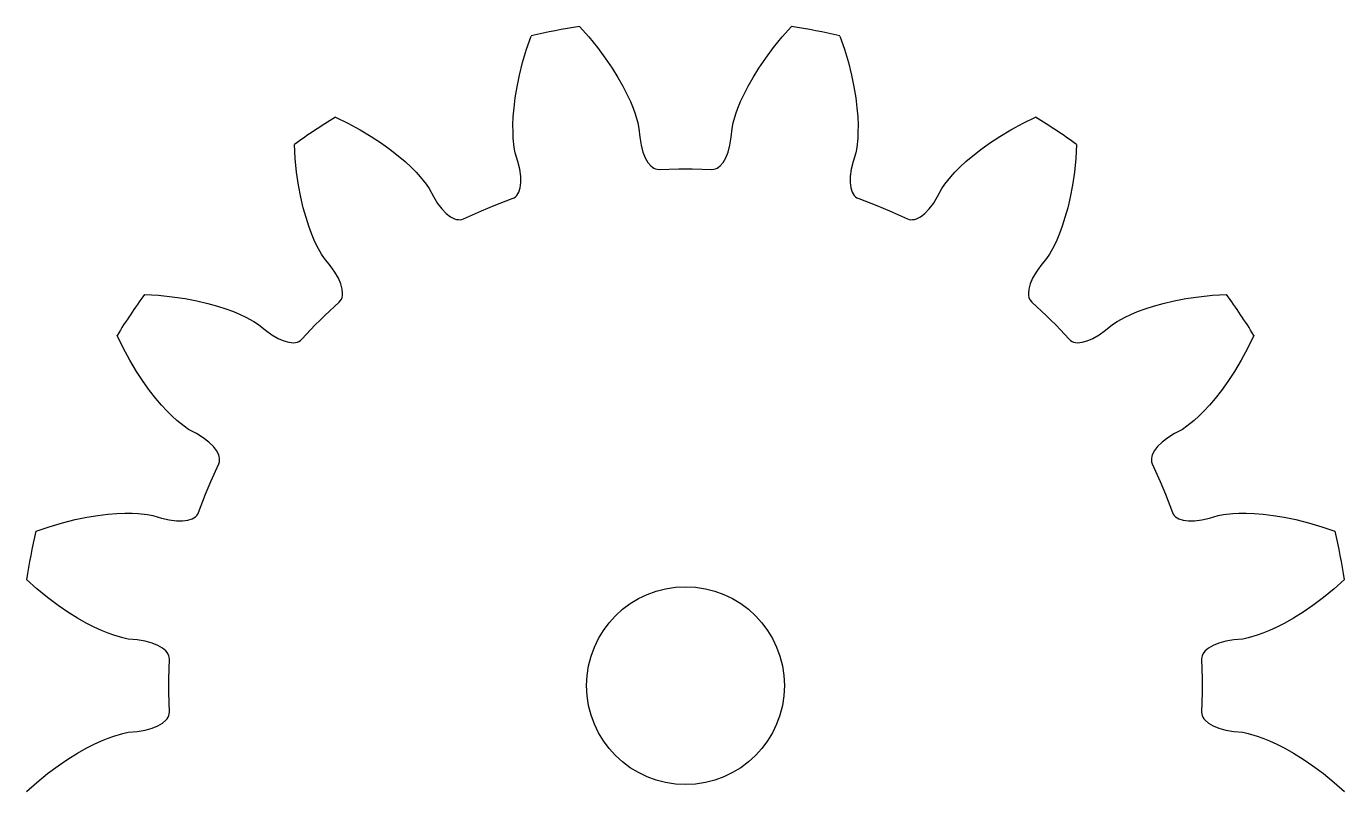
# Model space of a CAD drawing. Extents: x 22.7 to 49.3, y -13.3 to 13.3.
# Drawn here: x 22.67 to 49.33, y -2.14 to 13.33 of the extents above; entities that cross this region are included whole.
import ezdxf

# ---------------------------------------------------------------- set-up
doc = ezdxf.new("R2010")
doc.units = 0

msp = doc.modelspace()

# ---------------------------------------------------------------- linework, layer by layer
msp.add_circle((36, 0), 2)
msp.add_circle((36, 0), 2)
at = {"layer": 'layer0'}
for p, q in [((32.787, 12.868), (32.879, 13.134)), ((33.857, 13.329), (34.044, 13.118)), ((34.044, 13.118), (34.221, 12.899)), ((37.779, 12.899), (37.956, 13.118)), ((37.956, 13.118), (38.143, 13.329)), ((39.121, 13.134), (39.213, 12.868)), ((32.707, 12.598), (32.787, 12.868)), ((34.221, 12.899), (34.378, 12.688)), ((37.622, 12.688), (37.779, 12.899)), ((39.213, 12.868), (39.293, 12.598)), ((32.643, 12.343), (32.707, 12.598)), ((34.378, 12.688), (34.515, 12.487)), ((37.485, 12.487), (37.622, 12.688)), ((39.293, 12.598), (39.357, 12.343)), ((32.593, 12.105), (32.643, 12.343)), ((34.515, 12.487), (34.633, 12.298)), ((34.633, 12.298), (34.734, 12.12)), ((37.266, 12.12), (37.367, 12.298)), ((37.367, 12.298), (37.485, 12.487)), ((39.357, 12.343), (39.407, 12.105)), ((32.557, 11.885), (32.593, 12.105)), ((34.734, 12.12), (34.817, 11.957)), ((37.183, 11.957), (37.266, 12.12)), ((39.407, 12.105), (39.443, 11.885)), ((32.532, 11.682), (32.557, 11.885)), ((34.817, 11.957), (34.885, 11.808)), ((34.885, 11.808), (34.94, 11.675)), ((37.06, 11.675), (37.115, 11.808)), ((37.115, 11.808), (37.183, 11.957)), ((39.443, 11.885), (39.468, 11.682)), ((28.92, 11.494), (29.173, 11.371)), ((32.511, 11.336), (32.518, 11.5)), ((32.518, 11.5), (32.532, 11.682)), ((34.94, 11.675), (34.982, 11.559)), ((34.982, 11.559), (35.036, 11.376)), ((36.964, 11.376), (37.018, 11.559)), ((37.018, 11.559), (37.06, 11.675)), ((39.468, 11.682), (39.482, 11.5)), ((39.482, 11.5), (39.489, 11.336)), ((42.827, 11.371), (43.08, 11.494)), ((29.173, 11.371), (29.421, 11.236)), ((29.421, 11.236), (29.646, 11.102)), ((32.512, 11.192), (32.511, 11.336)), ((35.036, 11.376), (35.058, 11.267)), ((35.058, 11.267), (35.074, 11.087)), ((36.926, 11.087), (36.942, 11.267)), ((36.942, 11.267), (36.964, 11.376)), ((39.489, 11.336), (39.488, 11.192)), ((42.354, 11.102), (42.579, 11.236)), ((42.579, 11.236), (42.827, 11.371)), ((28.108, 10.659), (28.09, 10.94)), ((29.646, 11.102), (29.85, 10.968)), ((29.85, 10.968), (30.031, 10.838)), ((32.517, 11.069), (32.512, 11.192)), ((32.538, 10.879), (32.517, 11.069)), ((35.074, 11.087), (35.101, 10.926)), ((36.899, 10.926), (36.926, 11.087)), ((39.483, 11.069), (39.462, 10.879)), ((39.488, 11.192), (39.483, 11.069)), ((41.969, 10.838), (42.15, 10.968)), ((42.15, 10.968), (42.354, 11.102)), ((43.91, 10.94), (43.892, 10.659)), ((30.031, 10.838), (30.192, 10.712)), ((30.192, 10.712), (30.331, 10.594)), ((32.558, 10.77), (32.538, 10.879)), ((32.612, 10.597), (32.558, 10.77)), ((35.101, 10.926), (35.138, 10.788)), ((35.138, 10.788), (35.185, 10.671)), ((35.185, 10.671), (35.239, 10.578)), ((36.761, 10.578), (36.815, 10.671)), ((36.815, 10.671), (36.862, 10.788)), ((36.862, 10.788), (36.899, 10.926)), ((39.442, 10.77), (39.388, 10.597)), ((39.462, 10.879), (39.442, 10.77)), ((41.669, 10.594), (41.808, 10.712)), ((41.808, 10.712), (41.969, 10.838)), ((28.137, 10.378), (28.108, 10.659)), ((30.331, 10.594), (30.451, 10.483)), ((30.451, 10.483), (30.552, 10.381)), ((32.649, 10.439), (32.612, 10.597)), ((32.668, 10.296), (32.649, 10.439)), ((35.239, 10.578), (35.299, 10.508)), ((35.299, 10.508), (35.33, 10.482)), ((35.33, 10.482), (35.362, 10.461)), ((35.362, 10.461), (35.394, 10.447)), ((35.394, 10.447), (35.427, 10.439)), ((35.427, 10.439), (35.467, 10.436)), ((35.467, 10.436), (35.863, 10.449)), ((35.863, 10.449), (36, 10.45)), ((36, 10.45), (36.137, 10.449)), ((36.137, 10.449), (36.533, 10.436)), ((36.533, 10.436), (36.573, 10.439)), ((36.573, 10.439), (36.606, 10.447)), ((36.606, 10.447), (36.638, 10.461)), ((36.638, 10.461), (36.67, 10.482)), ((36.67, 10.482), (36.701, 10.508)), ((36.701, 10.508), (36.761, 10.578)), ((39.351, 10.439), (39.332, 10.296)), ((39.388, 10.597), (39.351, 10.439)), ((41.448, 10.381), (41.549, 10.483)), ((41.549, 10.483), (41.669, 10.594)), ((43.892, 10.659), (43.863, 10.378)), ((28.175, 10.119), (28.137, 10.378)), ((30.552, 10.381), (30.636, 10.289)), ((30.636, 10.289), (30.756, 10.141)), ((30.756, 10.141), (30.818, 10.049)), ((32.655, 10.064), (32.669, 10.171)), ((32.669, 10.171), (32.668, 10.296)), ((39.332, 10.296), (39.331, 10.171)), ((39.331, 10.171), (39.345, 10.064)), ((41.182, 10.049), (41.244, 10.141)), ((41.244, 10.141), (41.364, 10.289)), ((41.364, 10.289), (41.448, 10.381)), ((43.863, 10.378), (43.825, 10.119)), ((28.22, 9.879), (28.175, 10.119)), ((28.271, 9.662), (28.22, 9.879)), ((30.818, 10.049), (30.902, 9.889)), ((30.902, 9.889), (30.988, 9.751)), ((32.535, 9.863), (32.562, 9.884)), ((32.562, 9.884), (32.586, 9.909)), ((32.586, 9.909), (32.608, 9.94)), ((32.608, 9.94), (32.627, 9.976)), ((32.627, 9.976), (32.655, 10.064)), ((39.345, 10.064), (39.373, 9.976)), ((39.373, 9.976), (39.392, 9.94)), ((39.392, 9.94), (39.414, 9.909)), ((39.414, 9.909), (39.438, 9.884)), ((39.438, 9.884), (39.465, 9.863)), ((41.012, 9.751), (41.098, 9.889)), ((41.098, 9.889), (41.182, 10.049)), ((43.78, 9.879), (43.729, 9.662)), ((43.825, 10.119), (43.78, 9.879)), ((28.326, 9.465), (28.271, 9.662)), ((30.988, 9.751), (31.076, 9.637)), ((31.076, 9.637), (31.163, 9.547)), ((31.514, 9.438), (31.874, 9.601)), ((31.874, 9.601), (32.001, 9.655)), ((32.001, 9.655), (32.128, 9.706)), ((32.128, 9.706), (32.498, 9.846)), ((32.498, 9.846), (32.535, 9.863)), ((39.465, 9.863), (39.502, 9.846)), ((39.502, 9.846), (39.872, 9.706)), ((39.872, 9.706), (39.999, 9.655)), ((39.999, 9.655), (40.126, 9.601)), ((40.126, 9.601), (40.486, 9.438)), ((40.837, 9.547), (40.924, 9.637)), ((40.924, 9.637), (41.012, 9.751)), ((43.729, 9.662), (43.674, 9.465)), ((28.382, 9.292), (28.326, 9.465)), ((31.163, 9.547), (31.249, 9.481)), ((31.249, 9.481), (31.331, 9.44)), ((31.331, 9.44), (31.37, 9.427)), ((31.37, 9.427), (31.407, 9.421)), ((31.407, 9.421), (31.442, 9.42)), ((31.442, 9.42), (31.476, 9.425)), ((31.476, 9.425), (31.514, 9.438)), ((40.486, 9.438), (40.524, 9.425)), ((40.524, 9.425), (40.558, 9.42)), ((40.558, 9.42), (40.593, 9.421)), ((40.593, 9.421), (40.63, 9.427)), ((40.63, 9.427), (40.669, 9.44)), ((40.669, 9.44), (40.751, 9.481)), ((40.751, 9.481), (40.837, 9.547)), ((43.674, 9.465), (43.618, 9.292)), ((28.439, 9.138), (28.382, 9.292)), ((28.494, 9.006), (28.439, 9.138)), ((43.561, 9.138), (43.506, 9.006)), ((43.618, 9.292), (43.561, 9.138)), ((28.547, 8.893), (28.494, 9.006)), ((28.638, 8.726), (28.547, 8.893)), ((43.453, 8.893), (43.362, 8.726)), ((43.506, 9.006), (43.453, 8.893)), ((28.699, 8.633), (28.638, 8.726)), ((28.815, 8.494), (28.699, 8.633)), ((43.301, 8.633), (43.185, 8.494)), ((43.362, 8.726), (43.301, 8.633)), ((28.91, 8.362), (28.815, 8.494)), ((28.981, 8.237), (28.91, 8.362)), ((43.09, 8.362), (43.019, 8.237)), ((43.185, 8.494), (43.09, 8.362)), ((29.031, 8.122), (28.981, 8.237)), ((29.058, 8.018), (29.031, 8.122)), ((29.066, 7.926), (29.058, 8.018)), ((42.942, 8.018), (42.934, 7.926)), ((42.969, 8.122), (42.942, 8.018)), ((43.019, 8.237), (42.969, 8.122)), ((25.06, 7.91), (25.341, 7.892)), ((25.341, 7.892), (25.622, 7.863)), ((25.622, 7.863), (25.881, 7.825)), ((25.881, 7.825), (26.121, 7.78)), ((26.121, 7.78), (26.338, 7.729)), ((28.708, 7.486), (28.997, 7.756)), ((28.997, 7.756), (29.024, 7.787)), ((29.024, 7.787), (29.041, 7.816)), ((29.041, 7.816), (29.054, 7.849)), ((29.054, 7.849), (29.062, 7.885)), ((29.062, 7.885), (29.066, 7.926)), ((42.934, 7.926), (42.938, 7.885)), ((42.938, 7.885), (42.946, 7.849)), ((42.946, 7.849), (42.959, 7.816)), ((42.959, 7.816), (42.976, 7.787)), ((42.976, 7.787), (43.003, 7.756)), ((43.003, 7.756), (43.292, 7.486)), ((45.662, 7.729), (45.879, 7.78)), ((45.879, 7.78), (46.119, 7.825)), ((46.119, 7.825), (46.378, 7.863)), ((46.378, 7.863), (46.659, 7.892)), ((46.659, 7.892), (46.94, 7.91)), ((26.338, 7.729), (26.535, 7.674)), ((26.535, 7.674), (26.708, 7.618)), ((26.708, 7.618), (26.862, 7.561)), ((26.862, 7.561), (26.994, 7.506)), ((26.994, 7.506), (27.107, 7.453)), ((28.611, 7.389), (28.708, 7.486)), ((43.292, 7.486), (43.389, 7.389)), ((44.893, 7.453), (45.006, 7.506)), ((45.006, 7.506), (45.138, 7.561)), ((45.138, 7.561), (45.292, 7.618)), ((45.292, 7.618), (45.465, 7.674)), ((45.465, 7.674), (45.662, 7.729)), ((27.107, 7.453), (27.274, 7.362)), ((27.274, 7.362), (27.367, 7.301)), ((27.367, 7.301), (27.506, 7.185)), ((28.244, 7.003), (28.514, 7.292)), ((28.514, 7.292), (28.611, 7.389)), ((43.389, 7.389), (43.486, 7.292)), ((43.486, 7.292), (43.756, 7.003)), ((44.494, 7.185), (44.633, 7.301)), ((44.633, 7.301), (44.726, 7.362)), ((44.726, 7.362), (44.893, 7.453)), ((24.629, 6.827), (24.506, 7.08)), ((27.506, 7.185), (27.638, 7.09)), ((27.638, 7.09), (27.763, 7.019)), ((27.763, 7.019), (27.878, 6.969)), ((27.878, 6.969), (27.982, 6.942)), ((27.982, 6.942), (28.074, 6.934)), ((28.074, 6.934), (28.115, 6.938)), ((28.115, 6.938), (28.151, 6.946)), ((28.151, 6.946), (28.184, 6.959)), ((28.184, 6.959), (28.213, 6.976)), ((28.213, 6.976), (28.244, 7.003)), ((43.756, 7.003), (43.787, 6.976)), ((43.787, 6.976), (43.816, 6.959)), ((43.816, 6.959), (43.849, 6.946)), ((43.849, 6.946), (43.885, 6.938)), ((43.885, 6.938), (43.926, 6.934)), ((43.926, 6.934), (44.018, 6.942)), ((44.018, 6.942), (44.122, 6.969)), ((44.122, 6.969), (44.237, 7.019)), ((44.237, 7.019), (44.362, 7.09)), ((44.362, 7.09), (44.494, 7.185)), ((47.494, 7.08), (47.371, 6.827)), ((24.764, 6.579), (24.629, 6.827)), ((47.371, 6.827), (47.236, 6.579)), ((24.898, 6.354), (24.764, 6.579)), ((47.236, 6.579), (47.102, 6.354)), ((25.032, 6.15), (24.898, 6.354)), ((25.162, 5.969), (25.032, 6.15)), ((46.968, 6.15), (46.838, 5.969)), ((47.102, 6.354), (46.968, 6.15)), ((25.288, 5.808), (25.162, 5.969)), ((46.838, 5.969), (46.712, 5.808)), ((25.406, 5.669), (25.288, 5.808)), ((25.517, 5.549), (25.406, 5.669)), ((46.594, 5.669), (46.483, 5.549)), ((46.712, 5.808), (46.594, 5.669)), ((25.619, 5.448), (25.517, 5.549)), ((25.711, 5.364), (25.619, 5.448)), ((25.859, 5.244), (25.711, 5.364)), ((46.289, 5.364), (46.141, 5.244)), ((46.381, 5.448), (46.289, 5.364)), ((46.483, 5.549), (46.381, 5.448)), ((25.951, 5.182), (25.859, 5.244)), ((26.111, 5.098), (25.951, 5.182)), ((26.249, 5.012), (26.111, 5.098)), ((45.889, 5.098), (45.751, 5.012)), ((46.049, 5.182), (45.889, 5.098)), ((46.141, 5.244), (46.049, 5.182)), ((26.363, 4.924), (26.249, 5.012)), ((26.453, 4.837), (26.363, 4.924)), ((26.519, 4.751), (26.453, 4.837)), ((45.547, 4.837), (45.481, 4.751)), ((45.637, 4.924), (45.547, 4.837)), ((45.751, 5.012), (45.637, 4.924)), ((26.56, 4.669), (26.519, 4.751)), ((26.573, 4.63), (26.56, 4.669)), ((26.579, 4.593), (26.573, 4.63)), ((26.575, 4.524), (26.58, 4.558)), ((26.58, 4.558), (26.579, 4.593)), ((45.421, 4.593), (45.42, 4.558)), ((45.42, 4.558), (45.425, 4.524)), ((45.427, 4.63), (45.421, 4.593)), ((45.44, 4.669), (45.427, 4.63)), ((45.481, 4.751), (45.44, 4.669)), ((26.399, 4.126), (26.562, 4.486)), ((26.562, 4.486), (26.575, 4.524)), ((45.425, 4.524), (45.438, 4.486)), ((45.438, 4.486), (45.601, 4.126)), ((26.294, 3.872), (26.345, 3.999)), ((26.345, 3.999), (26.399, 4.126)), ((45.601, 4.126), (45.655, 3.999)), ((45.655, 3.999), (45.706, 3.872)), ((26.154, 3.502), (26.294, 3.872)), ((45.706, 3.872), (45.846, 3.502)), ((24.115, 3.443), (24.318, 3.468)), ((24.318, 3.468), (24.5, 3.482)), ((24.5, 3.482), (24.664, 3.489)), ((24.664, 3.489), (24.808, 3.488)), ((24.808, 3.488), (24.931, 3.483)), ((24.931, 3.483), (25.121, 3.462)), ((26.137, 3.465), (26.154, 3.502)), ((45.846, 3.502), (45.863, 3.465)), ((46.879, 3.462), (47.069, 3.483)), ((47.069, 3.483), (47.192, 3.488)), ((47.192, 3.488), (47.336, 3.489)), ((47.336, 3.489), (47.5, 3.482)), ((47.5, 3.482), (47.682, 3.468)), ((47.682, 3.468), (47.885, 3.443)), ((22.866, 3.121), (23.132, 3.213)), ((23.132, 3.213), (23.402, 3.293)), ((23.402, 3.293), (23.657, 3.357)), ((23.657, 3.357), (23.895, 3.407)), ((23.895, 3.407), (24.115, 3.443)), ((25.121, 3.462), (25.23, 3.442)), ((25.23, 3.442), (25.403, 3.388)), ((25.403, 3.388), (25.561, 3.351)), ((25.561, 3.351), (25.704, 3.332)), ((25.704, 3.332), (25.829, 3.331)), ((25.829, 3.331), (25.936, 3.345)), ((25.936, 3.345), (26.024, 3.373)), ((26.024, 3.373), (26.06, 3.392)), ((26.06, 3.392), (26.091, 3.414)), ((26.091, 3.414), (26.116, 3.438)), ((26.116, 3.438), (26.137, 3.465)), ((45.863, 3.465), (45.884, 3.438)), ((45.884, 3.438), (45.909, 3.414)), ((45.909, 3.414), (45.94, 3.392)), ((45.94, 3.392), (45.976, 3.373)), ((45.976, 3.373), (46.064, 3.345)), ((46.064, 3.345), (46.171, 3.331)), ((46.171, 3.331), (46.296, 3.332)), ((46.296, 3.332), (46.439, 3.351)), ((46.439, 3.351), (46.597, 3.388)), ((46.597, 3.388), (46.77, 3.442)), ((46.77, 3.442), (46.879, 3.462)), ((47.885, 3.443), (48.105, 3.407)), ((48.105, 3.407), (48.343, 3.357)), ((48.343, 3.357), (48.598, 3.293)), ((48.598, 3.293), (48.868, 3.213)), ((48.868, 3.213), (49.134, 3.121)), ((22.882, 1.956), (22.671, 2.143)), ((49.329, 2.143), (49.118, 1.956)), ((23.101, 1.779), (22.882, 1.956)), ((49.118, 1.956), (48.899, 1.779)), ((23.312, 1.622), (23.101, 1.779)), ((23.513, 1.485), (23.312, 1.622)), ((48.688, 1.622), (48.487, 1.485)), ((48.899, 1.779), (48.688, 1.622)), ((23.702, 1.367), (23.513, 1.485)), ((23.881, 1.266), (23.702, 1.367)), ((48.298, 1.367), (48.12, 1.266)), ((48.487, 1.485), (48.298, 1.367)), ((24.043, 1.183), (23.881, 1.266)), ((24.192, 1.115), (24.043, 1.183)), ((24.325, 1.06), (24.192, 1.115)), ((47.808, 1.115), (47.675, 1.06)), ((47.957, 1.183), (47.808, 1.115)), ((48.12, 1.266), (47.957, 1.183)), ((24.441, 1.018), (24.325, 1.06)), ((24.624, 0.964), (24.441, 1.018)), ((24.733, 0.942), (24.624, 0.964)), ((24.913, 0.926), (24.733, 0.942)), ((25.074, 0.899), (24.913, 0.926)), ((25.212, 0.862), (25.074, 0.899)), ((25.329, 0.815), (25.212, 0.862)), ((25.422, 0.761), (25.329, 0.815)), ((46.671, 0.815), (46.578, 0.761)), ((46.788, 0.862), (46.671, 0.815)), ((46.926, 0.899), (46.788, 0.862)), ((47.087, 0.926), (46.926, 0.899)), ((47.267, 0.942), (47.087, 0.926)), ((47.376, 0.964), (47.267, 0.942)), ((47.559, 1.018), (47.376, 0.964)), ((47.675, 1.06), (47.559, 1.018)), ((25.492, 0.701), (25.422, 0.761)), ((25.518, 0.67), (25.492, 0.701)), ((25.539, 0.638), (25.518, 0.67)), ((25.553, 0.606), (25.539, 0.638)), ((25.561, 0.573), (25.553, 0.606)), ((25.564, 0.533), (25.561, 0.573)), ((46.439, 0.573), (46.436, 0.533)), ((46.447, 0.606), (46.439, 0.573)), ((46.461, 0.638), (46.447, 0.606)), ((46.482, 0.67), (46.461, 0.638)), ((46.508, 0.701), (46.482, 0.67)), ((46.578, 0.761), (46.508, 0.701)), ((25.551, 0.137), (25.564, 0.533)), ((46.436, 0.533), (46.449, 0.137)), ((25.55, 0), (25.551, 0.137)), ((25.551, -0.137), (25.55, 0)), ((46.449, 0.137), (46.45, 0)), ((46.45, 0), (46.449, -0.137)), ((25.564, -0.533), (25.551, -0.137)), ((46.449, -0.137), (46.436, -0.533)), ((25.561, -0.573), (25.564, -0.533)), ((46.436, -0.533), (46.439, -0.573)), ((25.329, -0.815), (25.422, -0.761)), ((25.422, -0.761), (25.492, -0.701)), ((25.492, -0.701), (25.518, -0.67)), ((25.518, -0.67), (25.539, -0.638)), ((25.539, -0.638), (25.553, -0.606)), ((25.553, -0.606), (25.561, -0.573)), ((46.439, -0.573), (46.447, -0.606)), ((46.447, -0.606), (46.461, -0.638)), ((46.461, -0.638), (46.482, -0.67)), ((46.482, -0.67), (46.508, -0.701)), ((46.508, -0.701), (46.578, -0.761)), ((46.578, -0.761), (46.671, -0.815)), ((24.192, -1.115), (24.325, -1.06)), ((24.325, -1.06), (24.441, -1.018)), ((24.441, -1.018), (24.624, -0.964)), ((24.624, -0.964), (24.733, -0.942)), ((24.733, -0.942), (24.913, -0.926)), ((24.913, -0.926), (25.074, -0.899)), ((25.074, -0.899), (25.212, -0.862)), ((25.212, -0.862), (25.329, -0.815)), ((46.671, -0.815), (46.788, -0.862)), ((46.788, -0.862), (46.926, -0.899)), ((46.926, -0.899), (47.087, -0.926)), ((47.087, -0.926), (47.267, -0.942)), ((47.267, -0.942), (47.376, -0.964)), ((47.376, -0.964), (47.559, -1.018)), ((47.559, -1.018), (47.675, -1.06)), ((47.675, -1.06), (47.808, -1.115)), ((23.702, -1.367), (23.881, -1.266)), ((23.881, -1.266), (24.043, -1.183)), ((24.043, -1.183), (24.192, -1.115)), ((47.808, -1.115), (47.957, -1.183)), ((47.957, -1.183), (48.12, -1.266)), ((48.12, -1.266), (48.298, -1.367)), ((23.312, -1.622), (23.513, -1.485)), ((23.513, -1.485), (23.702, -1.367)), ((48.298, -1.367), (48.487, -1.485)), ((48.487, -1.485), (48.688, -1.622)), ((22.882, -1.956), (23.101, -1.779)), ((23.101, -1.779), (23.312, -1.622)), ((48.688, -1.622), (48.899, -1.779)), ((48.899, -1.779), (49.118, -1.956)), ((22.671, -2.143), (22.882, -1.956)), ((49.118, -1.956), (49.329, -2.143))]:
    msp.add_line(p, q, dxfattribs=at)
for start, end in [(99.1319, 103.3681), (76.6319, 80.8681), (121.6319, 125.8681), (54.1319, 58.3681), (144.1319, 148.3681), (31.6319, 35.8681), (166.6319, 170.8681), (9.1319, 13.3681)]:
    msp.add_arc((36, 0), 13.5, start, end, dxfattribs=at)
at = {"layer": 'layer1'}
for p, q in [((32.787, 12.868), (32.879, 13.134)), ((33.857, 13.329), (34.044, 13.118)), ((34.044, 13.118), (34.221, 12.899)), ((37.779, 12.899), (37.956, 13.118)), ((37.956, 13.118), (38.143, 13.329)), ((39.121, 13.134), (39.213, 12.868)), ((32.707, 12.598), (32.787, 12.868)), ((34.221, 12.899), (34.378, 12.688)), ((37.622, 12.688), (37.779, 12.899)), ((39.213, 12.868), (39.293, 12.598)), ((32.643, 12.343), (32.707, 12.598)), ((34.378, 12.688), (34.515, 12.487)), ((37.485, 12.487), (37.622, 12.688)), ((39.293, 12.598), (39.357, 12.343)), ((32.593, 12.105), (32.643, 12.343)), ((34.515, 12.487), (34.633, 12.298)), ((34.633, 12.298), (34.734, 12.12)), ((37.266, 12.12), (37.367, 12.298)), ((37.367, 12.298), (37.485, 12.487)), ((39.357, 12.343), (39.407, 12.105)), ((32.557, 11.885), (32.593, 12.105)), ((34.734, 12.12), (34.817, 11.957)), ((37.183, 11.957), (37.266, 12.12)), ((39.407, 12.105), (39.443, 11.885)), ((32.532, 11.682), (32.557, 11.885)), ((34.817, 11.957), (34.885, 11.808)), ((34.885, 11.808), (34.94, 11.675)), ((37.06, 11.675), (37.115, 11.808)), ((37.115, 11.808), (37.183, 11.957)), ((39.443, 11.885), (39.468, 11.682)), ((28.92, 11.494), (29.173, 11.371)), ((32.511, 11.336), (32.518, 11.5)), ((32.518, 11.5), (32.532, 11.682)), ((34.94, 11.675), (34.982, 11.559)), ((34.982, 11.559), (35.036, 11.376)), ((36.964, 11.376), (37.018, 11.559)), ((37.018, 11.559), (37.06, 11.675)), ((39.468, 11.682), (39.482, 11.5)), ((39.482, 11.5), (39.489, 11.336)), ((42.827, 11.371), (43.08, 11.494)), ((29.173, 11.371), (29.421, 11.236)), ((29.421, 11.236), (29.646, 11.102)), ((32.512, 11.192), (32.511, 11.336)), ((35.036, 11.376), (35.058, 11.267)), ((35.058, 11.267), (35.074, 11.087)), ((36.926, 11.087), (36.942, 11.267)), ((36.942, 11.267), (36.964, 11.376)), ((39.489, 11.336), (39.488, 11.192)), ((42.354, 11.102), (42.579, 11.236)), ((42.579, 11.236), (42.827, 11.371)), ((28.108, 10.659), (28.09, 10.94)), ((29.646, 11.102), (29.85, 10.968)), ((29.85, 10.968), (30.031, 10.838)), ((32.517, 11.069), (32.512, 11.192)), ((32.538, 10.879), (32.517, 11.069)), ((35.074, 11.087), (35.101, 10.926)), ((36.899, 10.926), (36.926, 11.087)), ((39.483, 11.069), (39.462, 10.879)), ((39.488, 11.192), (39.483, 11.069)), ((41.969, 10.838), (42.15, 10.968)), ((42.15, 10.968), (42.354, 11.102)), ((43.91, 10.94), (43.892, 10.659)), ((30.031, 10.838), (30.192, 10.712)), ((30.192, 10.712), (30.331, 10.594)), ((32.558, 10.77), (32.538, 10.879)), ((32.612, 10.597), (32.558, 10.77)), ((35.101, 10.926), (35.138, 10.788)), ((35.138, 10.788), (35.185, 10.671)), ((35.185, 10.671), (35.239, 10.578)), ((36.761, 10.578), (36.815, 10.671)), ((36.815, 10.671), (36.862, 10.788)), ((36.862, 10.788), (36.899, 10.926)), ((39.442, 10.77), (39.388, 10.597)), ((39.462, 10.879), (39.442, 10.77)), ((41.669, 10.594), (41.808, 10.712)), ((41.808, 10.712), (41.969, 10.838)), ((28.137, 10.378), (28.108, 10.659)), ((30.331, 10.594), (30.451, 10.483)), ((30.451, 10.483), (30.552, 10.381)), ((32.649, 10.439), (32.612, 10.597)), ((32.668, 10.296), (32.649, 10.439)), ((35.239, 10.578), (35.299, 10.508)), ((35.299, 10.508), (35.33, 10.482)), ((35.33, 10.482), (35.362, 10.461)), ((35.362, 10.461), (35.394, 10.447)), ((35.394, 10.447), (35.427, 10.439)), ((35.427, 10.439), (35.467, 10.436)), ((35.467, 10.436), (35.863, 10.449)), ((35.863, 10.449), (36, 10.45)), ((36, 10.45), (36.137, 10.449)), ((36.137, 10.449), (36.533, 10.436)), ((36.533, 10.436), (36.573, 10.439)), ((36.573, 10.439), (36.606, 10.447)), ((36.606, 10.447), (36.638, 10.461)), ((36.638, 10.461), (36.67, 10.482)), ((36.67, 10.482), (36.701, 10.508)), ((36.701, 10.508), (36.761, 10.578)), ((39.351, 10.439), (39.332, 10.296)), ((39.388, 10.597), (39.351, 10.439)), ((41.448, 10.381), (41.549, 10.483)), ((41.549, 10.483), (41.669, 10.594)), ((43.892, 10.659), (43.863, 10.378)), ((28.175, 10.119), (28.137, 10.378)), ((30.552, 10.381), (30.636, 10.289)), ((30.636, 10.289), (30.756, 10.141)), ((30.756, 10.141), (30.818, 10.049)), ((32.655, 10.064), (32.669, 10.171)), ((32.669, 10.171), (32.668, 10.296)), ((39.332, 10.296), (39.331, 10.171)), ((39.331, 10.171), (39.345, 10.064)), ((41.182, 10.049), (41.244, 10.141)), ((41.244, 10.141), (41.364, 10.289)), ((41.364, 10.289), (41.448, 10.381)), ((43.863, 10.378), (43.825, 10.119)), ((28.22, 9.879), (28.175, 10.119)), ((28.271, 9.662), (28.22, 9.879)), ((30.818, 10.049), (30.902, 9.889)), ((30.902, 9.889), (30.988, 9.751)), ((32.535, 9.863), (32.562, 9.884)), ((32.562, 9.884), (32.586, 9.909)), ((32.586, 9.909), (32.608, 9.94)), ((32.608, 9.94), (32.627, 9.976)), ((32.627, 9.976), (32.655, 10.064)), ((39.345, 10.064), (39.373, 9.976)), ((39.373, 9.976), (39.392, 9.94)), ((39.392, 9.94), (39.414, 9.909)), ((39.414, 9.909), (39.438, 9.884)), ((39.438, 9.884), (39.465, 9.863)), ((41.012, 9.751), (41.098, 9.889)), ((41.098, 9.889), (41.182, 10.049)), ((43.78, 9.879), (43.729, 9.662)), ((43.825, 10.119), (43.78, 9.879)), ((28.326, 9.465), (28.271, 9.662)), ((30.988, 9.751), (31.076, 9.637)), ((31.076, 9.637), (31.163, 9.547)), ((31.514, 9.438), (31.874, 9.601)), ((31.874, 9.601), (32.001, 9.655)), ((32.001, 9.655), (32.128, 9.706)), ((32.128, 9.706), (32.498, 9.846)), ((32.498, 9.846), (32.535, 9.863)), ((39.465, 9.863), (39.502, 9.846)), ((39.502, 9.846), (39.872, 9.706)), ((39.872, 9.706), (39.999, 9.655)), ((39.999, 9.655), (40.126, 9.601)), ((40.126, 9.601), (40.486, 9.438)), ((40.837, 9.547), (40.924, 9.637)), ((40.924, 9.637), (41.012, 9.751)), ((43.729, 9.662), (43.674, 9.465)), ((28.382, 9.292), (28.326, 9.465)), ((31.163, 9.547), (31.249, 9.481)), ((31.249, 9.481), (31.331, 9.44)), ((31.331, 9.44), (31.37, 9.427)), ((31.37, 9.427), (31.407, 9.421)), ((31.407, 9.421), (31.442, 9.42)), ((31.442, 9.42), (31.476, 9.425)), ((31.476, 9.425), (31.514, 9.438)), ((40.486, 9.438), (40.524, 9.425)), ((40.524, 9.425), (40.558, 9.42)), ((40.558, 9.42), (40.593, 9.421)), ((40.593, 9.421), (40.63, 9.427)), ((40.63, 9.427), (40.669, 9.44)), ((40.669, 9.44), (40.751, 9.481)), ((40.751, 9.481), (40.837, 9.547)), ((43.674, 9.465), (43.618, 9.292)), ((28.439, 9.138), (28.382, 9.292)), ((28.494, 9.006), (28.439, 9.138)), ((43.561, 9.138), (43.506, 9.006)), ((43.618, 9.292), (43.561, 9.138)), ((28.547, 8.893), (28.494, 9.006)), ((28.638, 8.726), (28.547, 8.893)), ((43.453, 8.893), (43.362, 8.726)), ((43.506, 9.006), (43.453, 8.893)), ((28.699, 8.633), (28.638, 8.726)), ((28.815, 8.494), (28.699, 8.633)), ((43.301, 8.633), (43.185, 8.494)), ((43.362, 8.726), (43.301, 8.633)), ((28.91, 8.362), (28.815, 8.494)), ((28.981, 8.237), (28.91, 8.362)), ((43.09, 8.362), (43.019, 8.237)), ((43.185, 8.494), (43.09, 8.362)), ((29.031, 8.122), (28.981, 8.237)), ((29.058, 8.018), (29.031, 8.122)), ((29.066, 7.926), (29.058, 8.018)), ((42.942, 8.018), (42.934, 7.926)), ((42.969, 8.122), (42.942, 8.018)), ((43.019, 8.237), (42.969, 8.122)), ((25.06, 7.91), (25.341, 7.892)), ((25.341, 7.892), (25.622, 7.863)), ((25.622, 7.863), (25.881, 7.825)), ((25.881, 7.825), (26.121, 7.78)), ((26.121, 7.78), (26.338, 7.729)), ((28.708, 7.486), (28.997, 7.756)), ((28.997, 7.756), (29.024, 7.787)), ((29.024, 7.787), (29.041, 7.816)), ((29.041, 7.816), (29.054, 7.849)), ((29.054, 7.849), (29.062, 7.885)), ((29.062, 7.885), (29.066, 7.926)), ((42.934, 7.926), (42.938, 7.885)), ((42.938, 7.885), (42.946, 7.849)), ((42.946, 7.849), (42.959, 7.816)), ((42.959, 7.816), (42.976, 7.787)), ((42.976, 7.787), (43.003, 7.756)), ((43.003, 7.756), (43.292, 7.486)), ((45.662, 7.729), (45.879, 7.78)), ((45.879, 7.78), (46.119, 7.825)), ((46.119, 7.825), (46.378, 7.863)), ((46.378, 7.863), (46.659, 7.892)), ((46.659, 7.892), (46.94, 7.91)), ((26.338, 7.729), (26.535, 7.674)), ((26.535, 7.674), (26.708, 7.618)), ((26.708, 7.618), (26.862, 7.561)), ((26.862, 7.561), (26.994, 7.506)), ((26.994, 7.506), (27.107, 7.453)), ((28.611, 7.389), (28.708, 7.486)), ((43.292, 7.486), (43.389, 7.389)), ((44.893, 7.453), (45.006, 7.506)), ((45.006, 7.506), (45.138, 7.561)), ((45.138, 7.561), (45.292, 7.618)), ((45.292, 7.618), (45.465, 7.674)), ((45.465, 7.674), (45.662, 7.729)), ((27.107, 7.453), (27.274, 7.362)), ((27.274, 7.362), (27.367, 7.301)), ((27.367, 7.301), (27.506, 7.185)), ((28.244, 7.003), (28.514, 7.292)), ((28.514, 7.292), (28.611, 7.389)), ((43.389, 7.389), (43.486, 7.292)), ((43.486, 7.292), (43.756, 7.003)), ((44.494, 7.185), (44.633, 7.301)), ((44.633, 7.301), (44.726, 7.362)), ((44.726, 7.362), (44.893, 7.453)), ((24.629, 6.827), (24.506, 7.08)), ((27.506, 7.185), (27.638, 7.09)), ((27.638, 7.09), (27.763, 7.019)), ((27.763, 7.019), (27.878, 6.969)), ((27.878, 6.969), (27.982, 6.942)), ((27.982, 6.942), (28.074, 6.934)), ((28.074, 6.934), (28.115, 6.938)), ((28.115, 6.938), (28.151, 6.946)), ((28.151, 6.946), (28.184, 6.959)), ((28.184, 6.959), (28.213, 6.976)), ((28.213, 6.976), (28.244, 7.003)), ((43.756, 7.003), (43.787, 6.976)), ((43.787, 6.976), (43.816, 6.959)), ((43.816, 6.959), (43.849, 6.946)), ((43.849, 6.946), (43.885, 6.938)), ((43.885, 6.938), (43.926, 6.934)), ((43.926, 6.934), (44.018, 6.942)), ((44.018, 6.942), (44.122, 6.969)), ((44.122, 6.969), (44.237, 7.019)), ((44.237, 7.019), (44.362, 7.09)), ((44.362, 7.09), (44.494, 7.185)), ((47.494, 7.08), (47.371, 6.827)), ((24.764, 6.579), (24.629, 6.827)), ((47.371, 6.827), (47.236, 6.579)), ((24.898, 6.354), (24.764, 6.579)), ((47.236, 6.579), (47.102, 6.354)), ((25.032, 6.15), (24.898, 6.354)), ((25.162, 5.969), (25.032, 6.15)), ((46.968, 6.15), (46.838, 5.969)), ((47.102, 6.354), (46.968, 6.15)), ((25.288, 5.808), (25.162, 5.969)), ((46.838, 5.969), (46.712, 5.808)), ((25.406, 5.669), (25.288, 5.808)), ((25.517, 5.549), (25.406, 5.669)), ((46.594, 5.669), (46.483, 5.549)), ((46.712, 5.808), (46.594, 5.669)), ((25.619, 5.448), (25.517, 5.549)), ((25.711, 5.364), (25.619, 5.448)), ((25.859, 5.244), (25.711, 5.364)), ((46.289, 5.364), (46.141, 5.244)), ((46.381, 5.448), (46.289, 5.364)), ((46.483, 5.549), (46.381, 5.448)), ((25.951, 5.182), (25.859, 5.244)), ((26.111, 5.098), (25.951, 5.182)), ((26.249, 5.012), (26.111, 5.098)), ((45.889, 5.098), (45.751, 5.012)), ((46.049, 5.182), (45.889, 5.098)), ((46.141, 5.244), (46.049, 5.182)), ((26.363, 4.924), (26.249, 5.012)), ((26.453, 4.837), (26.363, 4.924)), ((26.519, 4.751), (26.453, 4.837)), ((45.547, 4.837), (45.481, 4.751)), ((45.637, 4.924), (45.547, 4.837)), ((45.751, 5.012), (45.637, 4.924)), ((26.56, 4.669), (26.519, 4.751)), ((26.573, 4.63), (26.56, 4.669)), ((26.579, 4.593), (26.573, 4.63)), ((26.575, 4.524), (26.58, 4.558)), ((26.58, 4.558), (26.579, 4.593)), ((45.421, 4.593), (45.42, 4.558)), ((45.42, 4.558), (45.425, 4.524)), ((45.427, 4.63), (45.421, 4.593)), ((45.44, 4.669), (45.427, 4.63)), ((45.481, 4.751), (45.44, 4.669)), ((26.399, 4.126), (26.562, 4.486)), ((26.562, 4.486), (26.575, 4.524)), ((45.425, 4.524), (45.438, 4.486)), ((45.438, 4.486), (45.601, 4.126)), ((26.294, 3.872), (26.345, 3.999)), ((26.345, 3.999), (26.399, 4.126)), ((45.601, 4.126), (45.655, 3.999)), ((45.655, 3.999), (45.706, 3.872)), ((26.154, 3.502), (26.294, 3.872)), ((45.706, 3.872), (45.846, 3.502)), ((24.115, 3.443), (24.318, 3.468)), ((24.318, 3.468), (24.5, 3.482)), ((24.5, 3.482), (24.664, 3.489)), ((24.664, 3.489), (24.808, 3.488)), ((24.808, 3.488), (24.931, 3.483)), ((24.931, 3.483), (25.121, 3.462)), ((26.137, 3.465), (26.154, 3.502)), ((45.846, 3.502), (45.863, 3.465)), ((46.879, 3.462), (47.069, 3.483)), ((47.069, 3.483), (47.192, 3.488)), ((47.192, 3.488), (47.336, 3.489)), ((47.336, 3.489), (47.5, 3.482)), ((47.5, 3.482), (47.682, 3.468)), ((47.682, 3.468), (47.885, 3.443)), ((22.866, 3.121), (23.132, 3.213)), ((23.132, 3.213), (23.402, 3.293)), ((23.402, 3.293), (23.657, 3.357)), ((23.657, 3.357), (23.895, 3.407)), ((23.895, 3.407), (24.115, 3.443)), ((25.121, 3.462), (25.23, 3.442)), ((25.23, 3.442), (25.403, 3.388)), ((25.403, 3.388), (25.561, 3.351)), ((25.561, 3.351), (25.704, 3.332)), ((25.704, 3.332), (25.829, 3.331)), ((25.829, 3.331), (25.936, 3.345)), ((25.936, 3.345), (26.024, 3.373)), ((26.024, 3.373), (26.06, 3.392)), ((26.06, 3.392), (26.091, 3.414)), ((26.091, 3.414), (26.116, 3.438)), ((26.116, 3.438), (26.137, 3.465)), ((45.863, 3.465), (45.884, 3.438)), ((45.884, 3.438), (45.909, 3.414)), ((45.909, 3.414), (45.94, 3.392)), ((45.94, 3.392), (45.976, 3.373)), ((45.976, 3.373), (46.064, 3.345)), ((46.064, 3.345), (46.171, 3.331)), ((46.171, 3.331), (46.296, 3.332)), ((46.296, 3.332), (46.439, 3.351)), ((46.439, 3.351), (46.597, 3.388)), ((46.597, 3.388), (46.77, 3.442)), ((46.77, 3.442), (46.879, 3.462)), ((47.885, 3.443), (48.105, 3.407)), ((48.105, 3.407), (48.343, 3.357)), ((48.343, 3.357), (48.598, 3.293)), ((48.598, 3.293), (48.868, 3.213)), ((48.868, 3.213), (49.134, 3.121)), ((22.882, 1.956), (22.671, 2.143)), ((49.329, 2.143), (49.118, 1.956)), ((23.101, 1.779), (22.882, 1.956)), ((49.118, 1.956), (48.899, 1.779)), ((23.312, 1.622), (23.101, 1.779)), ((23.513, 1.485), (23.312, 1.622)), ((48.688, 1.622), (48.487, 1.485)), ((48.899, 1.779), (48.688, 1.622)), ((23.702, 1.367), (23.513, 1.485)), ((23.881, 1.266), (23.702, 1.367)), ((48.298, 1.367), (48.12, 1.266)), ((48.487, 1.485), (48.298, 1.367)), ((24.043, 1.183), (23.881, 1.266)), ((24.192, 1.115), (24.043, 1.183)), ((24.325, 1.06), (24.192, 1.115)), ((47.808, 1.115), (47.675, 1.06)), ((47.957, 1.183), (47.808, 1.115)), ((48.12, 1.266), (47.957, 1.183)), ((24.441, 1.018), (24.325, 1.06)), ((24.624, 0.964), (24.441, 1.018)), ((24.733, 0.942), (24.624, 0.964)), ((24.913, 0.926), (24.733, 0.942)), ((25.074, 0.899), (24.913, 0.926)), ((25.212, 0.862), (25.074, 0.899)), ((25.329, 0.815), (25.212, 0.862)), ((25.422, 0.761), (25.329, 0.815)), ((46.671, 0.815), (46.578, 0.761)), ((46.788, 0.862), (46.671, 0.815)), ((46.926, 0.899), (46.788, 0.862)), ((47.087, 0.926), (46.926, 0.899)), ((47.267, 0.942), (47.087, 0.926)), ((47.376, 0.964), (47.267, 0.942)), ((47.559, 1.018), (47.376, 0.964)), ((47.675, 1.06), (47.559, 1.018)), ((25.492, 0.701), (25.422, 0.761)), ((25.518, 0.67), (25.492, 0.701)), ((25.539, 0.638), (25.518, 0.67)), ((25.553, 0.606), (25.539, 0.638)), ((25.561, 0.573), (25.553, 0.606)), ((25.564, 0.533), (25.561, 0.573)), ((46.439, 0.573), (46.436, 0.533)), ((46.447, 0.606), (46.439, 0.573)), ((46.461, 0.638), (46.447, 0.606)), ((46.482, 0.67), (46.461, 0.638)), ((46.508, 0.701), (46.482, 0.67)), ((46.578, 0.761), (46.508, 0.701)), ((25.551, 0.137), (25.564, 0.533)), ((46.436, 0.533), (46.449, 0.137)), ((25.55, 0), (25.551, 0.137)), ((25.551, -0.137), (25.55, 0)), ((46.449, 0.137), (46.45, 0)), ((46.45, 0), (46.449, -0.137)), ((25.564, -0.533), (25.551, -0.137)), ((46.449, -0.137), (46.436, -0.533)), ((25.561, -0.573), (25.564, -0.533)), ((46.436, -0.533), (46.439, -0.573)), ((25.329, -0.815), (25.422, -0.761)), ((25.422, -0.761), (25.492, -0.701)), ((25.492, -0.701), (25.518, -0.67)), ((25.518, -0.67), (25.539, -0.638)), ((25.539, -0.638), (25.553, -0.606)), ((25.553, -0.606), (25.561, -0.573)), ((46.439, -0.573), (46.447, -0.606)), ((46.447, -0.606), (46.461, -0.638)), ((46.461, -0.638), (46.482, -0.67)), ((46.482, -0.67), (46.508, -0.701)), ((46.508, -0.701), (46.578, -0.761)), ((46.578, -0.761), (46.671, -0.815)), ((24.192, -1.115), (24.325, -1.06)), ((24.325, -1.06), (24.441, -1.018)), ((24.441, -1.018), (24.624, -0.964)), ((24.624, -0.964), (24.733, -0.942)), ((24.733, -0.942), (24.913, -0.926)), ((24.913, -0.926), (25.074, -0.899)), ((25.074, -0.899), (25.212, -0.862)), ((25.212, -0.862), (25.329, -0.815)), ((46.671, -0.815), (46.788, -0.862)), ((46.788, -0.862), (46.926, -0.899)), ((46.926, -0.899), (47.087, -0.926)), ((47.087, -0.926), (47.267, -0.942)), ((47.267, -0.942), (47.376, -0.964)), ((47.376, -0.964), (47.559, -1.018)), ((47.559, -1.018), (47.675, -1.06)), ((47.675, -1.06), (47.808, -1.115)), ((23.702, -1.367), (23.881, -1.266)), ((23.881, -1.266), (24.043, -1.183)), ((24.043, -1.183), (24.192, -1.115)), ((47.808, -1.115), (47.957, -1.183)), ((47.957, -1.183), (48.12, -1.266)), ((48.12, -1.266), (48.298, -1.367)), ((23.312, -1.622), (23.513, -1.485)), ((23.513, -1.485), (23.702, -1.367)), ((48.298, -1.367), (48.487, -1.485)), ((48.487, -1.485), (48.688, -1.622)), ((22.882, -1.956), (23.101, -1.779)), ((23.101, -1.779), (23.312, -1.622)), ((48.688, -1.622), (48.899, -1.779)), ((48.899, -1.779), (49.118, -1.956)), ((22.671, -2.143), (22.882, -1.956)), ((49.118, -1.956), (49.329, -2.143))]:
    msp.add_line(p, q, dxfattribs=at)
for start, end in [(99.1319, 103.3681), (76.6319, 80.8681), (121.6319, 125.8681), (54.1319, 58.3681), (144.1319, 148.3681), (31.6319, 35.8681), (166.6319, 170.8681), (9.1319, 13.3681)]:
    msp.add_arc((36, 0), 13.5, start, end, dxfattribs=at)

doc.saveas('drawing.dxf')
